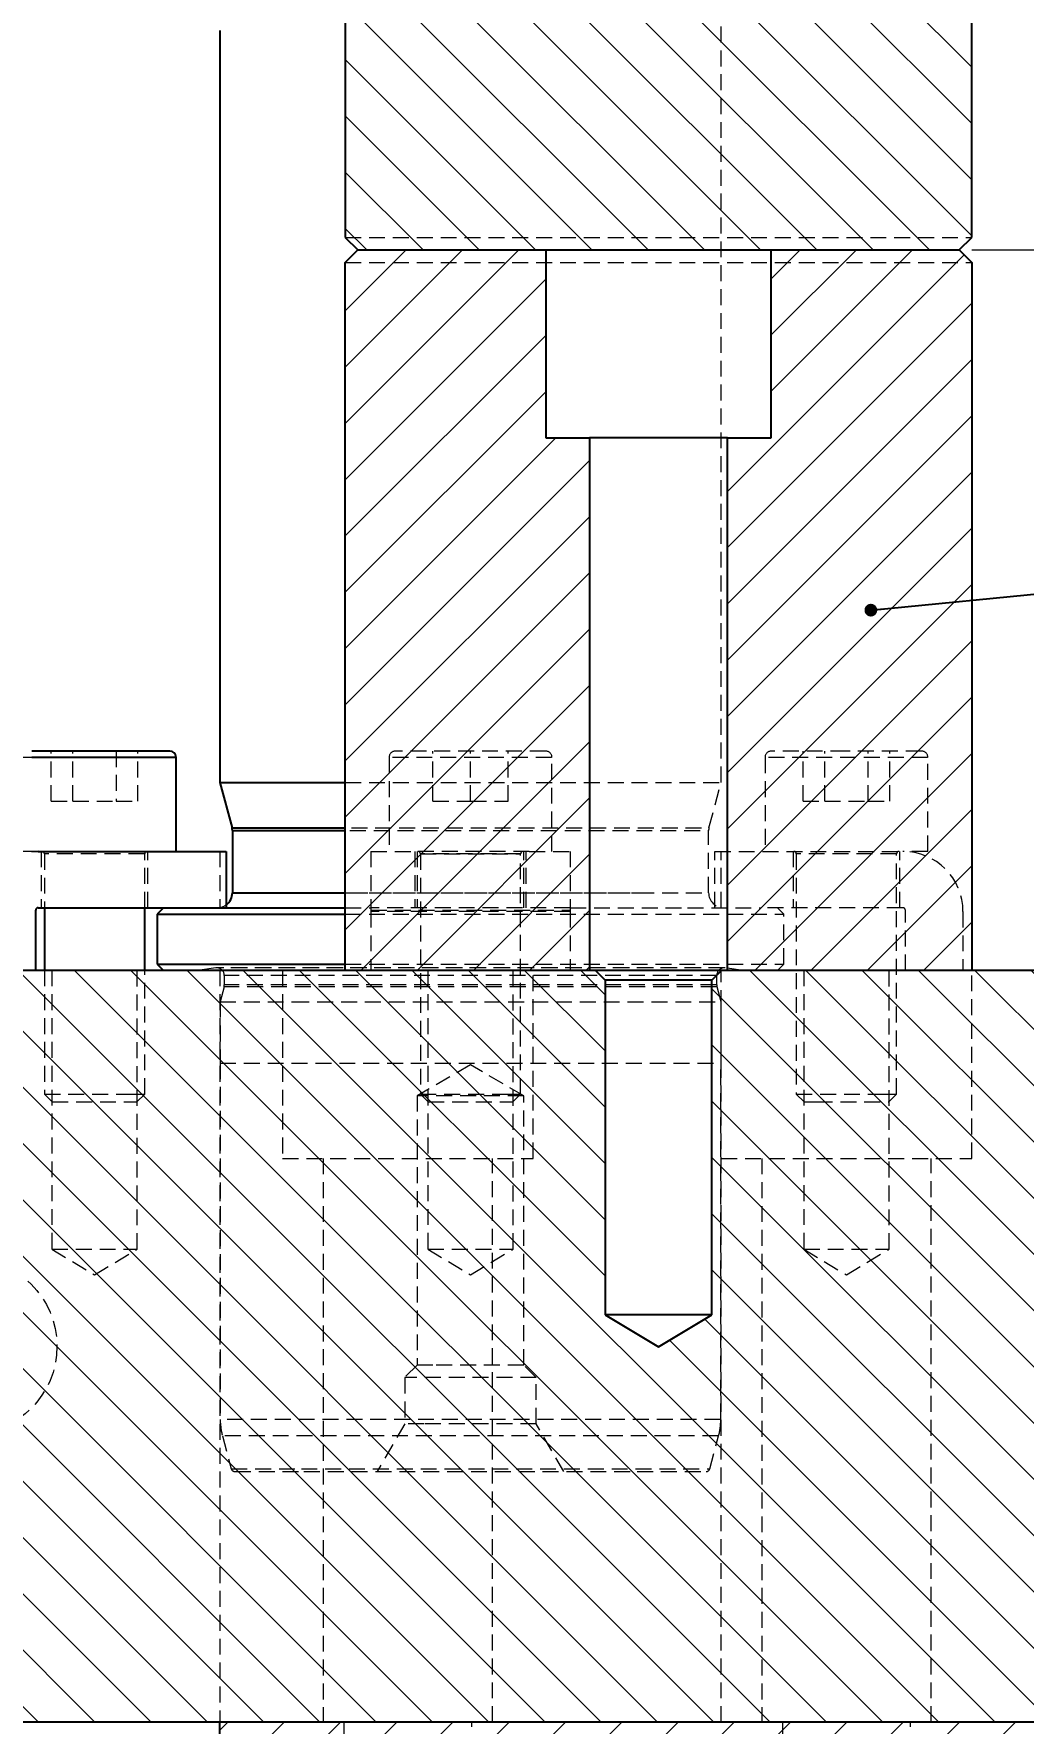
# Model space of a CAD drawing. Header units: millimetres. Extents: x 5 to 1512, y -497 to 895.
# Drawn here: x 1294.2 to 1373.2, y 586.7 to 721.5 of the extents above; entities that cross this region are included whole.
import ezdxf

# ---------------------------------------------------------------- set-up
doc = ezdxf.new("R2010")
doc.units = ezdxf.units.MM
doc.linetypes.add('HIDDEN', pattern=[1.905, 1.27, -0.635])
doc.styles.add('SLDTEXTSTYLE13', font='TXT', dxfattribs={"width": 0.75})
doc.dimstyles.new('SLDDIMSTYLE0', dxfattribs={"dimtxt": 3.5, "dimasz": 3.302, "dimexe": 0, "dimexo": 0.0625, "dimgap": 0.875, "dimtad": 1, "dimrnd": 1e-09, "dimzin": 12, "dimdsep": 46, "dimtxsty": 'SLDTEXTSTYLE13', "dimsah": 1, "dimcen": 0.09, "dimadec": 0, "dimazin": 3, "dimtfac": 1, "dimtofl": 0, "dimtmove": 0, "dimatfit": 3, "dimfxl": 1, "dimfrac": 2, "dimtolj": 1, "dimtzin": 12, "dimarcsym": 0})
doc.dimstyles.new('SLDDIMSTYLE2', dxfattribs={"dimtxt": 0.18, "dimasz": 1.016, "dimexe": 0, "dimexo": 0.0625, "dimgap": 0, "dimtad": 0, "dimtih": 1, "dimtoh": 1, "dimdec": 0, "dimrnd": 1e-09, "dimzin": 0, "dimdsep": 46, "dimtxsty": 'Standard', "dimblk1": 'DOT', "dimblk2": 'DOT', "dimsah": 1, "dimcen": 0.09, "dimadec": 0, "dimazin": 0, "dimtfac": 1.016, "dimtdec": 0, "dimtofl": 0, "dimtmove": 0, "dimatfit": 3, "dimldrblk": 'DOT', "dimfxl": 1, "dimfrac": 2, "dimtolj": 1, "dimtzin": 0, "dimarcsym": 0})

# ---------------------------------------------------------------- blocks, each defined once
blk = doc.blocks.new('_D_5')
at = {"color": 7, "linetype": 'Continuous', "lineweight": 18}
for p, q in [((1380.05, 796.78), (1449.33, 796.78)), ((1448.33, 796.78), (1448.33, 704.28)), ((1369.05, 704.28), (1449.33, 704.28))]:
    blk.add_line(p, q, dxfattribs=at)
for points in [[(1448.33, 796.78), (1447.82, 793.48), (1448.84, 793.48)], [(1448.33, 704.28), (1448.84, 707.58), (1447.82, 707.58)]]:
    blk.add_solid(points, dxfattribs=at)
at = {"color": 7, "linetype": 'Continuous', "lineweight": 18, "insert": (1443.82, 749.5), "char_height": 3.5, "attachment_point": 1, "rotation": 90, "style": 'SLDTEXTSTYLE13'}
blk.add_mtext('92,50', dxfattribs=at)
blk = doc.blocks.new('_D_6')
at = {"color": 7, "linetype": 'Continuous', "lineweight": 18}
for p, q in [((1369.05, 704.28), (1449.33, 704.28)), ((1448.33, 704.28), (1448.33, 646.78)), ((1380.05, 646.78), (1449.33, 646.78))]:
    blk.add_line(p, q, dxfattribs=at)
for points in [[(1448.33, 704.28), (1447.82, 700.98), (1448.84, 700.98)], [(1448.33, 646.78), (1448.84, 650.08), (1447.82, 650.08)]]:
    blk.add_solid(points, dxfattribs=at)
at = {"color": 7, "linetype": 'Continuous', "lineweight": 18, "insert": (1443.82, 674.52), "char_height": 3.5, "attachment_point": 1, "rotation": 90, "style": 'SLDTEXTSTYLE13'}
blk.add_mtext('57,50', dxfattribs=at)
blk = doc.blocks.new('_D_7')
at = {"color": 7, "linetype": 'Continuous', "lineweight": 18}
for p, q in [((1380.05, 646.78), (1449.33, 646.78)), ((1448.33, 646.78), (1448.33, 586.78)), ((900.05, 586.78), (1449.33, 586.78))]:
    blk.add_line(p, q, dxfattribs=at)
for points in [[(1448.33, 646.78), (1447.82, 643.48), (1448.84, 643.48)], [(1448.33, 586.78), (1448.84, 590.08), (1447.82, 590.08)]]:
    blk.add_solid(points, dxfattribs=at)
at = {"color": 7, "linetype": 'Continuous', "lineweight": 18, "insert": (1443.82, 614.68), "char_height": 3.5, "attachment_point": 1, "rotation": 90, "style": 'SLDTEXTSTYLE13'}
blk.add_mtext('60', dxfattribs=at)
blk = doc.blocks.new('_Dot')
at = {"color": 0, "linetype": 'ByBlock', "lineweight": -2}
blk.add_line((-0.5, 0), (-1, 0), dxfattribs=at)
at = {"color": 0, "linetype": 'ByBlock', "const_width": 0.5}
blk.add_lwpolyline([(-0.25, 0, 1), (0.25, 0, 1)], format="xyb", close=True, dxfattribs=at)

msp = doc.modelspace()

# ---------------------------------------------------------------- hatches: boundary and pattern name
at = {"linetype": 'Continuous', "lineweight": 18}
h = msp.add_hatch(dxfattribs=at)
h.set_pattern_fill('ANSI31', angle=90, style=0)
h.paths.add_polyline_path([(1319.05, 796.78), (1319.05, 705.28), (1320.05, 704.28), (1368.05, 704.28), (1369.05, 705.28), (1369.05, 796.78), (1348.3, 796.78), (1348.3, 769.28), (1344.05, 766.726), (1339.8, 769.28), (1339.8, 796.78)], flags=0)
h = msp.add_hatch(dxfattribs=at)
h.set_pattern_fill('ANSI31', style=0)
h.paths.add_polyline_path([(1335.05, 704.28), (1320.05, 704.28), (1319.05, 703.28), (1319.05, 646.78), (1338.55, 646.78), (1338.55, 689.28), (1335.05, 689.28)], flags=0)
h = msp.add_hatch(dxfattribs=at)
h.set_pattern_fill('ANSI31', style=0)
h.paths.add_polyline_path([(1368.05, 704.28), (1353.05, 704.28), (1353.05, 689.28), (1349.55, 689.28), (1349.55, 646.78), (1369.05, 646.78), (1369.05, 703.28)], flags=0)
h = msp.add_hatch(dxfattribs=at)
h.set_pattern_fill('ANSI31', angle=90, style=0)
h.paths.add_polyline_path([(1339.8, 646.005), (1339.025, 646.78), (1150.55, 646.78), (1150.55, 601.78), (1153.55, 601.78), (1153.55, 586.78), (1379.05, 586.78), (1379.05, 646.78), (1349.075, 646.78), (1348.3, 646.005), (1348.3, 619.28), (1344.05, 616.726), (1339.8, 619.28)], flags=0)
h = msp.add_hatch(dxfattribs=at)
h.set_pattern_fill('ANSI31', style=0)
h.paths.add_polyline_path([(1309.05, 466.78), (1429.05, 466.78), (1429.05, 586.78), (1309.05, 586.78)], flags=0)

# ---------------------------------------------------------------- linework, layer by layer
at = {"color": 7, "linetype": 'HIDDEN', "lineweight": 18}
for p, q in [((1349.05, 661.78), (1349.05, 818.121)), ((1319.05, 705.28), (1369.05, 705.28)), ((1319.05, 703.28), (1369.05, 703.28)), ((1305.55, 663.78), (1292.553, 663.78)), ((1295.586, 660.28), (1295.586, 664.28)), ((1297.318, 660.28), (1297.318, 664.28)), ((1300.782, 664.28), (1300.782, 660.28)), ((1302.514, 660.28), (1302.514, 664.28)), ((1322.55, 663.78), (1322.55, 656.28)), ((1335.526, 663.78), (1322.553, 663.78)), ((1335.526, 663.78), (1322.553, 663.78)), ((1326.05, 660.28), (1326.05, 664.28)), ((1329.05, 660.28), (1329.05, 664.28)), ((1332.05, 660.28), (1332.05, 664.28)), ((1335.55, 656.28), (1335.55, 663.78)), ((1352.55, 663.78), (1352.55, 656.28)), ((1365.526, 663.78), (1352.553, 663.78)), ((1355.586, 660.28), (1355.586, 664.28)), ((1357.318, 660.28), (1357.318, 664.28)), ((1360.782, 660.28), (1360.782, 664.28)), ((1362.515, 660.28), (1362.515, 664.28)), ((1365.55, 656.28), (1365.55, 663.78)), ((1319.05, 661.78), (1349.05, 661.78)), ((1348.078, 658.149), (1349.05, 661.78)), ((1295.586, 660.28), (1297.318, 660.28)), ((1297.318, 660.28), (1300.782, 660.28)), ((1300.782, 660.28), (1302.514, 660.28)), ((1326.05, 660.28), (1329.05, 660.28)), ((1329.05, 660.28), (1332.05, 660.28)), ((1355.586, 660.28), (1357.318, 660.28)), ((1357.318, 660.28), (1360.782, 660.28)), ((1360.782, 660.28), (1362.515, 660.28)), ((1310.023, 658.149), (1348.067, 658.149)), ((1315.615, 657.942), (1310.05, 657.942)), ((1315.615, 657.942), (1348.039, 657.942)), ((1348.05, 652.98), (1348.05, 657.942)), ((1294.55, 656.28), (1292.55, 656.28)), ((1294.8, 656.28), (1294.8, 651.78)), ((1295.05, 656.08), (1295.05, 651.78)), ((1303.025, 656.08), (1295.053, 656.08)), ((1303.05, 651.78), (1303.05, 656.08)), ((1303.3, 651.78), (1303.3, 656.28)), ((1309.05, 656.28), (1309.05, 651.78)), ((1321.1, 656.28), (1324.36, 656.28)), ((1321.1, 656.28), (1321.1, 651.48)), ((1333.741, 656.28), (1324.36, 656.28)), ((1324.606, 656.28), (1324.606, 651.78)), ((1324.8, 656.28), (1324.8, 651.78)), ((1325.05, 656.08), (1333.006, 656.08)), ((1325.05, 656.08), (1325.05, 636.905)), ((1333.025, 656.08), (1325.053, 656.08)), ((1333.05, 636.905), (1333.05, 656.08)), ((1333.3, 651.78), (1333.3, 656.28)), ((1333.495, 651.78), (1333.495, 656.28)), ((1333.741, 656.28), (1337, 656.28)), ((1337, 656.28), (1337, 651.48)), ((1348.55, 651.78), (1348.55, 656.28)), ((1348.55, 656.28), (1363.55, 656.28)), ((1349.05, 651.78), (1349.05, 656.28)), ((1354.8, 656.28), (1354.8, 651.78)), ((1355.05, 656.08), (1355.05, 636.905)), ((1363.025, 656.08), (1355.053, 656.08)), ((1363.05, 636.905), (1363.05, 656.08)), ((1363.3, 651.78), (1363.3, 656.28)), ((1363.647, 656.28), (1363.55, 656.28)), ((1365.55, 656.28), (1363.647, 656.28)), ((1310.05, 652.98), (1348.039, 652.98)), ((1319.05, 652.98), (1342.485, 652.98)), ((1319.05, 651.78), (1321.1, 651.78)), ((1319.05, 651.28), (1354.05, 651.28)), ((1337, 651.78), (1321.1, 651.78)), ((1321.1, 651.58), (1337, 651.58)), ((1337, 651.48), (1321.1, 651.48)), ((1321.1, 651.48), (1321.1, 646.78)), ((1337, 651.78), (1346.375, 651.78)), ((1337, 651.48), (1337, 646.78)), ((1346.375, 651.78), (1352.225, 651.78)), ((1363.55, 651.78), (1352.225, 651.78)), ((1354.05, 651.28), (1353.55, 651.78)), ((1354.05, 647.28), (1354.05, 651.28)), ((1363.75, 646.78), (1363.75, 651.58)), ((1368.35, 651.48), (1368.35, 646.78)), ((1319.05, 647.28), (1354.05, 647.28)), ((1353.55, 646.78), (1354.05, 647.28)), ((1295.05, 646.78), (1295.05, 636.905)), ((1295.65, 646.78), (1295.65, 624.53)), ((1302.45, 624.53), (1302.45, 646.78)), ((1303.05, 636.905), (1303.05, 646.78)), ((1308.717, 646.979), (1307.3, 646.78)), ((1349.358, 646.979), (1308.72, 646.979)), ((1349.3, 646.985), (1308.8, 646.985)), ((1309.05, 646.78), (1309.05, 586.78)), ((1309.4, 646.385), (1309.4, 645.628)), ((1348.676, 646.385), (1309.403, 646.385)), ((1314.05, 646.78), (1314.05, 631.78)), ((1325.65, 646.78), (1325.65, 624.53)), ((1332.45, 624.53), (1332.45, 646.78)), ((1334.05, 631.78), (1334.05, 646.78)), ((1348.7, 645.628), (1348.7, 646.385)), ((1349.05, 586.78), (1349.05, 646.78)), ((1350.8, 646.78), (1349.384, 646.979)), ((1355.65, 646.78), (1355.65, 624.53)), ((1362.45, 624.53), (1362.45, 646.78)), ((1369.05, 631.78), (1369.05, 646.78)), ((1309.38, 645.472), (1309.06, 644.28)), ((1348.696, 645.472), (1309.383, 645.472)), ((1348.676, 645.628), (1309.403, 645.628)), ((1349.04, 644.28), (1348.721, 645.472)), ((1309.06, 644.28), (1314.915, 644.28)), ((1309.06, 644.28), (1309.06, 639.38)), ((1314.915, 644.28), (1349.04, 644.28)), ((1349.04, 639.38), (1349.04, 644.28)), ((1309.06, 639.38), (1349.04, 639.38)), ((1309.08, 639.38), (1309.08, 610.938)), ((1329.05, 639.233), (1324.8, 636.78)), ((1333.3, 636.78), (1329.05, 639.233)), ((1349.02, 610.938), (1349.02, 639.38)), ((1295.05, 636.905), (1301.879, 636.905)), ((1295.05, 636.905), (1295.675, 636.28)), ((1301.879, 636.905), (1303.05, 636.905)), ((1302.425, 636.28), (1303.05, 636.905)), ((1333.3, 636.78), (1324.8, 636.78)), ((1324.8, 636.78), (1324.8, 615.28)), ((1325.05, 636.905), (1331.879, 636.905)), ((1325.05, 636.905), (1325.675, 636.28)), ((1331.879, 636.905), (1333.05, 636.905)), ((1332.425, 636.28), (1333.05, 636.905)), ((1333.3, 615.28), (1333.3, 636.78)), ((1355.05, 636.905), (1361.879, 636.905)), ((1355.05, 636.905), (1355.675, 636.28)), ((1361.879, 636.905), (1363.05, 636.905)), ((1362.425, 636.28), (1363.05, 636.905)), ((1295.675, 636.28), (1302.425, 636.28)), ((1325.675, 636.28), (1332.425, 636.28)), ((1355.675, 636.28), (1356.664, 636.28)), ((1356.664, 636.28), (1362.425, 636.28)), ((1314.05, 631.78), (1334.05, 631.78)), ((1317.3, 631.78), (1317.3, 586.78)), ((1330.8, 586.78), (1330.8, 631.78)), ((1349.05, 631.78), (1369.05, 631.78)), ((1352.3, 631.78), (1352.3, 586.78)), ((1365.8, 586.78), (1365.8, 631.78)), ((1295.65, 624.53), (1302.45, 624.53)), ((1295.65, 624.53), (1299.05, 622.487)), ((1299.05, 622.487), (1302.45, 624.53)), ((1325.65, 624.53), (1332.45, 624.53)), ((1325.65, 624.53), (1329.05, 622.487)), ((1329.05, 622.487), (1332.45, 624.53)), ((1355.65, 624.53), (1362.45, 624.53)), ((1355.65, 624.53), (1359.05, 622.487)), ((1359.05, 622.487), (1362.45, 624.53)), ((1324.8, 615.28), (1323.8, 614.28)), ((1326.045, 615.28), (1324.8, 615.28)), ((1333.3, 615.28), (1326.045, 615.28)), ((1334.3, 614.28), (1333.3, 615.28)), ((1334.3, 614.28), (1323.8, 614.28)), ((1323.8, 614.28), (1323.8, 610.59)), ((1334.3, 610.59), (1334.3, 614.28)), ((1348.995, 610.938), (1309.083, 610.938)), ((1309.251, 609.644), (1309.959, 607.002)), ((1348.825, 609.644), (1309.254, 609.644)), ((1323.8, 610.59), (1321.6, 606.78)), ((1325.338, 610.59), (1323.8, 610.59)), ((1334.3, 610.59), (1325.338, 610.59)), ((1336.5, 606.78), (1334.3, 610.59)), ((1348.142, 607.002), (1348.85, 609.644)), ((1309.959, 607.002), (1315.55, 607.002)), ((1315.55, 607.002), (1348.142, 607.002)), ((1318.95, 586.78), (1318.95, 554.03)), ((1329.15, 554.03), (1329.15, 586.78)), ((1353.95, 586.78), (1353.95, 554.03)), ((1364.15, 554.03), (1364.15, 586.78))]:
    msp.add_line(p, q, dxfattribs=at)
at = {"color": 7, "linetype": 'Continuous', "lineweight": 25}
for p, q in [((1319.05, 796.78), (1319.05, 705.28)), ((1369.05, 705.28), (1369.05, 796.78)), ((1309.05, 721.78), (1309.05, 661.78)), ((1319.05, 705.28), (1320.05, 704.28)), ((1368.05, 704.28), (1369.05, 705.28)), ((1319.05, 703.28), (1320.05, 704.28)), ((1320.05, 704.28), (1368.05, 704.28)), ((1320.05, 704.28), (1335.05, 704.28)), ((1335.05, 704.28), (1335.05, 689.28)), ((1353.05, 689.28), (1353.05, 704.28)), ((1353.05, 704.28), (1368.05, 704.28)), ((1368.05, 704.28), (1369.05, 703.28)), ((1319.05, 646.78), (1319.05, 703.28)), ((1369.05, 703.28), (1369.05, 646.78)), ((1335.05, 689.28), (1338.55, 689.28)), ((1338.55, 689.28), (1338.55, 646.78)), ((1349.55, 689.28), (1338.55, 689.28)), ((1349.55, 646.78), (1349.55, 689.28)), ((1349.55, 689.28), (1353.05, 689.28)), ((1305.55, 656.28), (1305.55, 663.78)), ((1309.05, 661.78), (1310.023, 658.149)), ((1309.05, 661.78), (1319.05, 661.78)), ((1310.05, 657.942), (1310.05, 652.98)), ((1294.55, 656.28), (1294.05, 656.254)), ((1294.55, 656.28), (1309.55, 656.28)), ((1309.55, 656.28), (1309.55, 651.78)), ((1294.35, 646.78), (1294.35, 651.58)), ((1294.55, 651.78), (1305.876, 651.78)), ((1295.05, 651.78), (1295.05, 646.78)), ((1303.05, 646.78), (1303.05, 651.78)), ((1304.55, 651.78), (1304.05, 651.28)), ((1304.05, 651.28), (1304.05, 647.28)), ((1304.05, 651.28), (1311.373, 651.28)), ((1305.876, 651.78), (1319.05, 651.78)), ((1311.373, 651.28), (1319.05, 651.28)), ((1304.05, 647.28), (1304.55, 646.78)), ((1304.05, 647.28), (1319.05, 647.28)), ((1339.025, 646.78), (1150.55, 646.78)), ((1338.55, 646.78), (1319.05, 646.78)), ((1339.025, 646.78), (1339.8, 646.005)), ((1349.075, 646.78), (1339.025, 646.78)), ((1339.8, 646.005), (1339.8, 619.28)), ((1348.3, 646.005), (1339.8, 646.005)), ((1348.3, 646.005), (1349.075, 646.78)), ((1348.3, 619.28), (1348.3, 646.005)), ((1379.05, 646.78), (1349.075, 646.78)), ((1369.05, 646.78), (1349.55, 646.78)), ((1339.8, 619.28), (1344.05, 616.726)), ((1348.3, 619.28), (1339.8, 619.28)), ((1344.05, 616.726), (1348.3, 619.28)), ((1379.05, 586.78), (1153.55, 586.78)), ((1429.05, 586.78), (1309.05, 586.78)), ((1309.05, 466.78), (1309.05, 586.78))]:
    msp.add_line(p, q, dxfattribs=at)
at = {"color": 8, "linetype": 'Continuous', "lineweight": 25}
for p, q in [((1303.647, 663.78), (1294.05, 663.78)), ((1305.55, 663.78), (1303.647, 663.78)), ((1310.023, 658.149), (1315.596, 658.149)), ((1315.596, 658.149), (1319.05, 658.149)), ((1310.05, 657.942), (1319.05, 657.942)), ((1310.05, 652.98), (1319.05, 652.98))]:
    msp.add_line(p, q, dxfattribs=at)
at = {"color": 7, "linetype": 'HIDDEN', "lineweight": 18}
msp.add_circle((1289.05, 616.78), 7, dxfattribs=at)
at = {"color": 7, "linetype": 'Continuous', "lineweight": 25}
for centre, radius, start, end in [((1305.05, 663.78), 0.5, 0, 90), ((1309.25, 657.942), 0.8, 0, 15), ((1308.85, 652.98), 1.2, 305.68533, 0), ((1294.55, 651.58), 0.2, 90, 180)]:
    msp.add_arc(centre, radius, start, end, dxfattribs=at)
at = {"color": 7, "linetype": 'HIDDEN', "lineweight": 18}
for centre, radius, start, end in [((1323.05, 663.78), 0.5, 90, 180), ((1335.05, 663.78), 0.5, 0, 90), ((1353.05, 663.78), 0.5, 90, 180), ((1365.05, 663.78), 0.5, 0, 90), ((1348.85, 657.942), 0.8, 165, 180), ((1294.85, 656.08), 0.2, 0, 90), ((1303.25, 656.08), 0.2, 90, 180), ((1324.85, 656.08), 0.2, 0, 90), ((1333.25, 656.08), 0.2, 90, 180), ((1354.85, 656.08), 0.2, 0, 90), ((1363.25, 656.08), 0.2, 90, 180), ((1363.55, 651.48), 4.8, 0, 90), ((1349.25, 652.98), 1.2, 180, 270), ((1308.85, 652.98), 1.2, 270, 305.68533), ((1363.55, 651.58), 0.2, 0, 90), ((1308.8, 646.385), 0.6, 90, 98), ((1308.8, 646.385), 0.6, 360, 90), ((1349.3, 646.385), 0.6, 90, 180), ((1349.3, 646.385), 0.6, 82, 90), ((1308.8, 645.628), 0.6, 345, 0), ((1349.3, 645.628), 0.6, 180, 195), ((1314.08, 610.938), 5, 180, 195), ((1344.02, 610.938), 5, 345, 0), ((1310.248, 607.08), 0.3, 195, 270), ((1347.852, 607.08), 0.3, 270, 345)]:
    msp.add_arc(centre, radius, start, end, dxfattribs=at)
at = {"color": 7, "linetype": 'Continuous', "lineweight": 25}
for points, knots in [([(1299.05, 664.28), (1298.295, 664.28), (1297.133, 664.28), (1295.74, 664.28), (1294.776, 664.28), (1294.29, 664.28), (1294.05, 664.28)], [0, 0, 0, 0, 0.3813438, 0.5866276, 0.7962685, 1, 1, 1, 1]), ([(1305.05, 664.28), (1304.97, 664.28), (1304.847, 664.28), (1304.099, 664.28), (1303.324, 664.28), (1302.363, 664.28), (1300.966, 664.28), (1299.805, 664.28), (1299.05, 664.28)], [0, 0, 0, 0, 0.2394574, 0.3683613, 0.5000004, 0.6316394, 0.7605426, 1, 1, 1, 1])]:
    msp.add_open_spline(points, degree=3, knots=knots, dxfattribs=at)
at = {"color": 7, "linetype": 'HIDDEN', "lineweight": 18}
for points, knots in [([(1335.05, 664.28), (1334.97, 664.28), (1334.847, 664.28), (1334.099, 664.28), (1333.324, 664.28), (1332.363, 664.28), (1330.966, 664.28), (1329.05, 664.28), (1327.135, 664.28), (1325.738, 664.28), (1324.776, 664.28), (1324.002, 664.28), (1323.254, 664.28), (1323.131, 664.28), (1323.05, 664.28)], [0, 0, 0, 0, 0.1197284, 0.1841807, 0.2500003, 0.3158198, 0.3802716, 0.5000004, 0.6197284, 0.6841802, 0.7499997, 0.8158193, 0.8802716, 1, 1, 1, 1]), ([(1359.05, 664.28), (1358.296, 664.28), (1357.135, 664.28), (1355.738, 664.28), (1354.776, 664.28), (1354.002, 664.28), (1353.254, 664.28), (1353.131, 664.28), (1353.05, 664.28)], [0, 0, 0, 0, 0.2394562, 0.3683595, 0.4999987, 0.631639, 0.7605423, 1, 1, 1, 1]), ([(1365.05, 664.28), (1364.97, 664.28), (1364.847, 664.28), (1364.099, 664.28), (1363.324, 664.28), (1362.363, 664.28), (1360.966, 664.28), (1359.805, 664.28), (1359.05, 664.28)], [0, 0, 0, 0, 0.2394574, 0.3683613, 0.5000004, 0.6316394, 0.7605426, 1, 1, 1, 1]), ([(1310.248, 606.78), (1310.325, 606.78), (1310.477, 606.78), (1311.677, 606.78), (1313.404, 606.78), (1314.987, 606.78), (1315.755, 606.78)], [0, 0, 0, 0, 0.26271876, 0.51997708, 0.76696769, 1, 1, 1, 1]), ([(1315.755, 606.78), (1316.609, 606.78), (1318.369, 606.78), (1321.586, 606.78), (1325.196, 606.78), (1329.05, 606.78), (1332.905, 606.78), (1336.515, 606.78), (1339.732, 606.78), (1341.491, 606.78), (1342.345, 606.78)], [0, 0, 0, 0, 0.1165161, 0.2400111, 0.3686408, 0.4999997, 0.6313592, 0.7599889, 0.8834839, 1, 1, 1, 1]), ([(1342.345, 606.78), (1343.114, 606.78), (1344.697, 606.78), (1346.424, 606.78), (1347.624, 606.78), (1347.776, 606.78), (1347.852, 606.78)], [0, 0, 0, 0, 0.2330323, 0.4800229, 0.7372812, 1, 1, 1, 1])]:
    msp.add_open_spline(points, degree=3, knots=knots, dxfattribs=at)

# ---------------------------------------------------------------- dimensions: what is measured, and where the dimension line sits
at = {"color": 7, "linetype": 'Continuous', "lineweight": 18}
for base, p1, p2, picture, middle in [((1448.331, 704.28), (1379.05, 796.78), (1368.05, 704.28), '_D_5', (1448.331, 755.318)), ((1448.331, 646.78), (1368.05, 704.28), (1379.05, 646.78), '_D_6', (1448.331, 680.334)), ((1448.331, 586.78), (1379.05, 646.78), (899.05, 586.78), '_D_7', (1448.331, 617.264))]:
    dim = msp.add_linear_dim(base=base, p1=p1, p2=p2, angle=90, dimstyle='SLDDIMSTYLE0', dxfattribs=at)
    dim.commit()
    dim.dimension.update_dxf_attribs({"geometry": picture, "text_midpoint": middle, "dimtype": 160})

# ---------------------------------------------------------------- leaders
at = {"color": 7, "linetype": 'Continuous', "lineweight": 0}
msp.add_leader([(1360.998, 675.529), (1421.572, 681.476)], dimstyle='SLDDIMSTYLE2', dxfattribs=at)

doc.saveas('drawing.dxf')
